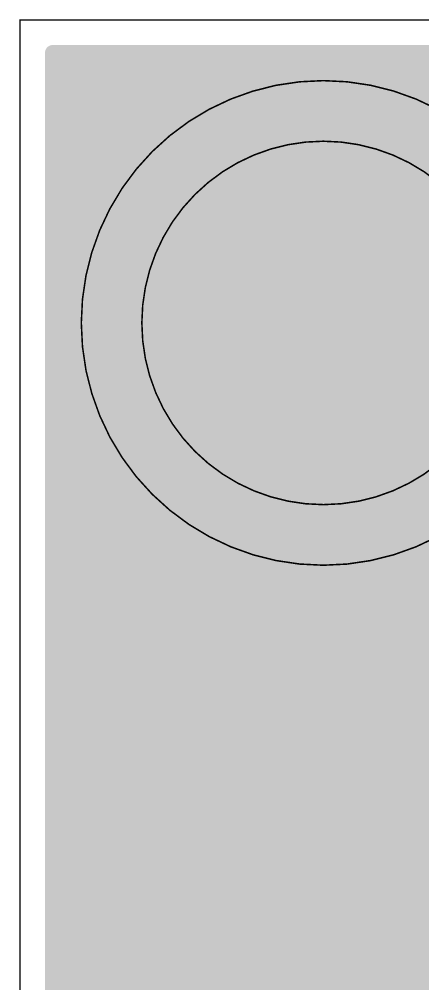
# Model space of a CAD drawing. Header units: inches. Extents: x 0 to 215, y 0 to 215.
# Drawn here: x 0.0007 to 0.132, y 1.0651 to 1.3785 of the extents above; entities that cross this region are included whole.
import ezdxf

# ---------------------------------------------------------------- set-up
doc = ezdxf.new("R2010")
doc.units = ezdxf.units.IN
doc.header["$MEASUREMENT"] = 0
for name, color, linetype in [('BottomLayer', 5, 'Continuous'), ('BottomSolder', 6, 'Continuous'), ('KeepOutLayer', 6, 'Continuous'), ('Mechanical1', 6, 'Continuous'), ('MultiLayer', 9, 'Continuous'), ('PadHoleLayer', 156, 'Continuous'), ('TopLayer', 1, 'Continuous'), ('TopSolder', 216, 'Continuous')]:
    doc.layers.add(name, color=color, linetype=linetype)

msp = doc.modelspace()

# ---------------------------------------------------------------- hatches: boundary and pattern name
at = {"layer": 'BottomLayer'}
h = msp.add_hatch(color=5, dxfattribs=at)
edge = h.paths.add_edge_path()
edge.add_arc((0.09968, 1.27982), 0.07874, 0, 360)
at = {"layer": 'BottomSolder'}
h = msp.add_hatch(color=6, dxfattribs=at)
edge = h.paths.add_edge_path()
edge.add_arc((0.09968, 1.27982), 0.08274, 0, 360)
at = {"layer": 'MultiLayer'}
h = msp.add_hatch(color=9, dxfattribs=at)
edge = h.paths.add_edge_path()
edge.add_arc((0.09968, 1.27982), 0.07874, 0, 360)
at = {"layer": 'PadHoleLayer'}
h = msp.add_hatch(color=156, dxfattribs=at)
edge = h.paths.add_edge_path()
edge.add_arc((0.09968, 1.27982), 0.05906, 0, 360)
at = {"layer": 'TopLayer'}
h = msp.add_hatch(color=1, dxfattribs=at)
edge = h.paths.add_edge_path()
edge.add_arc((0.09968, 1.27982), 0.07874, 0, 360)
at = {"layer": 'TopSolder'}
h = msp.add_hatch(color=216, dxfattribs=at)
edge = h.paths.add_edge_path()
edge.add_arc((0.09968, 1.27982), 0.08274, 0, 360)

# ---------------------------------------------------------------- linework, layer by layer
at = {"layer": 'BottomLayer'}
for points in [[(0.01162, 1.36763, 0.005, 0.005, 0), (0.89614, 1.36763, 0.005, 0.005, 0)], [(0.01162, 1.36763, 0.005, 0.005, 0), (0.01162, 0.01087, 0.005, 0.005, 0)], [(0.01162, 1.36534, 0.005, 0.005, 0), (0.89614, 1.36534, 0.005, 0.005, 0)], [(0.09968, 1.27982, 0.01, 0.01, 0), (0.09968, 1.3625, 0.01, 0.01, 0)], [(0.01162, 1.36132, 0.005, 0.005, 0), (0.07491, 1.36132, 0.005, 0.005, 0)], [(0.12444, 1.36132, 0.005, 0.005, 0), (0.78357, 1.36132, 0.005, 0.005, 0)], [(0.01162, 1.35731, 0.005, 0.005, 0), (0.0643, 1.35731, 0.005, 0.005, 0)], [(0.01162, 1.35329, 0.005, 0.005, 0), (0.05657, 1.35329, 0.005, 0.005, 0)], [(0.01162, 1.34928, 0.005, 0.005, 0), (0.05036, 1.34928, 0.005, 0.005, 0)], [(0.01162, 1.34526, 0.005, 0.005, 0), (0.04515, 1.34526, 0.005, 0.005, 0)], [(0.01162, 1.34124, 0.005, 0.005, 0), (0.04066, 1.34124, 0.005, 0.005, 0)], [(0.01162, 1.33723, 0.005, 0.005, 0), (0.03675, 1.33723, 0.005, 0.005, 0)], [(0.01162, 1.33321, 0.005, 0.005, 0), (0.03331, 1.33321, 0.005, 0.005, 0)], [(0.01162, 1.3292, 0.005, 0.005, 0), (0.03027, 1.3292, 0.005, 0.005, 0)], [(0.01162, 1.32518, 0.005, 0.005, 0), (0.02758, 1.32518, 0.005, 0.005, 0)], [(0.01162, 1.32117, 0.005, 0.005, 0), (0.0252, 1.32117, 0.005, 0.005, 0)], [(0.01162, 1.31715, 0.005, 0.005, 0), (0.02311, 1.31715, 0.005, 0.005, 0)], [(0.01162, 1.31313, 0.005, 0.005, 0), (0.02128, 1.31313, 0.005, 0.005, 0)], [(0.01162, 1.30912, 0.005, 0.005, 0), (0.01969, 1.30912, 0.005, 0.005, 0)], [(0.01162, 1.3051, 0.005, 0.005, 0), (0.01834, 1.3051, 0.005, 0.005, 0)], [(0.01162, 1.30109, 0.005, 0.005, 0), (0.01719, 1.30109, 0.005, 0.005, 0)], [(0.01162, 1.29707, 0.005, 0.005, 0), (0.01626, 1.29707, 0.005, 0.005, 0)], [(0.01162, 1.29306, 0.005, 0.005, 0), (0.01553, 1.29306, 0.005, 0.005, 0)], [(0.01162, 1.28904, 0.005, 0.005, 0), (0.015, 1.28904, 0.005, 0.005, 0)], [(0.01162, 1.28502, 0.005, 0.005, 0), (0.01466, 1.28502, 0.005, 0.005, 0)], [(0.017, 1.27982, 0.01, 0.01, 0), (0.09968, 1.27982, 0.01, 0.01, 0)], [(0.09968, 1.27982, 0.01, 0.01, 0), (0.18235, 1.27982, 0.01, 0.01, 0)], [(0.09968, 1.19715, 0.01, 0.01, 0), (0.09968, 1.27982, 0.01, 0.01, 0)], [(0.01162, 1.27298, 0.005, 0.005, 0), (0.01477, 1.27298, 0.005, 0.005, 0)], [(0.01162, 1.26896, 0.005, 0.005, 0), (0.01519, 1.26896, 0.005, 0.005, 0)], [(0.01162, 1.26495, 0.005, 0.005, 0), (0.01581, 1.26495, 0.005, 0.005, 0)], [(0.01162, 1.26093, 0.005, 0.005, 0), (0.01662, 1.26093, 0.005, 0.005, 0)], [(0.01162, 1.25691, 0.005, 0.005, 0), (0.01764, 1.25691, 0.005, 0.005, 0)], [(0.01162, 1.2529, 0.005, 0.005, 0), (0.01887, 1.2529, 0.005, 0.005, 0)], [(0.01162, 1.24888, 0.005, 0.005, 0), (0.02032, 1.24888, 0.005, 0.005, 0)], [(0.01162, 1.24487, 0.005, 0.005, 0), (0.022, 1.24487, 0.005, 0.005, 0)], [(0.01162, 1.24085, 0.005, 0.005, 0), (0.02394, 1.24085, 0.005, 0.005, 0)], [(0.01162, 1.23684, 0.005, 0.005, 0), (0.02614, 1.23684, 0.005, 0.005, 0)], [(0.01162, 1.23282, 0.005, 0.005, 0), (0.02864, 1.23282, 0.005, 0.005, 0)], [(0.01162, 1.2288, 0.005, 0.005, 0), (0.03147, 1.2288, 0.005, 0.005, 0)], [(0.01162, 1.22479, 0.005, 0.005, 0), (0.03467, 1.22479, 0.005, 0.005, 0)], [(0.01162, 1.22077, 0.005, 0.005, 0), (0.03829, 1.22077, 0.005, 0.005, 0)], [(0.01162, 1.21676, 0.005, 0.005, 0), (0.04242, 1.21676, 0.005, 0.005, 0)], [(0.01162, 1.21274, 0.005, 0.005, 0), (0.04719, 1.21274, 0.005, 0.005, 0)], [(0.01162, 1.20873, 0.005, 0.005, 0), (0.05277, 1.20873, 0.005, 0.005, 0)], [(0.01162, 1.20471, 0.005, 0.005, 0), (0.05951, 1.20471, 0.005, 0.005, 0)], [(0.01162, 1.20069, 0.005, 0.005, 0), (0.06816, 1.20069, 0.005, 0.005, 0)], [(0.1312, 1.20069, 0.005, 0.005, 0), (0.77682, 1.20069, 0.005, 0.005, 0)], [(0.01162, 1.19668, 0.005, 0.005, 0), (0.08119, 1.19668, 0.005, 0.005, 0)], [(0.11816, 1.19668, 0.005, 0.005, 0), (0.78985, 1.19668, 0.005, 0.005, 0)], [(0.01162, 1.19266, 0.005, 0.005, 0), (0.89614, 1.19266, 0.005, 0.005, 0)], [(0.01162, 1.18865, 0.005, 0.005, 0), (0.89614, 1.18865, 0.005, 0.005, 0)], [(0.01162, 1.18463, 0.005, 0.005, 0), (0.89614, 1.18463, 0.005, 0.005, 0)], [(0.01162, 1.18062, 0.005, 0.005, 0), (0.89614, 1.18062, 0.005, 0.005, 0)], [(0.01162, 1.1766, 0.005, 0.005, 0), (0.89614, 1.1766, 0.005, 0.005, 0)], [(0.01162, 1.17258, 0.005, 0.005, 0), (0.89614, 1.17258, 0.005, 0.005, 0)], [(0.01162, 1.16857, 0.005, 0.005, 0), (0.89614, 1.16857, 0.005, 0.005, 0)], [(0.01162, 1.16455, 0.005, 0.005, 0), (0.89614, 1.16455, 0.005, 0.005, 0)], [(0.01162, 1.16054, 0.005, 0.005, 0), (0.89614, 1.16054, 0.005, 0.005, 0)], [(0.01162, 1.15652, 0.005, 0.005, 0), (0.35231, 1.15652, 0.005, 0.005, 0)], [(0.01162, 1.15251, 0.005, 0.005, 0), (0.3463, 1.15251, 0.005, 0.005, 0)], [(0.01162, 1.14849, 0.005, 0.005, 0), (0.34378, 1.14849, 0.005, 0.005, 0)], [(0.01162, 1.14447, 0.005, 0.005, 0), (0.34277, 1.14447, 0.005, 0.005, 0)], [(0.01162, 1.14046, 0.005, 0.005, 0), (0.34292, 1.14046, 0.005, 0.005, 0)], [(0.01162, 1.13644, 0.005, 0.005, 0), (0.34428, 1.13644, 0.005, 0.005, 0)], [(0.01162, 1.13243, 0.005, 0.005, 0), (0.34412, 1.13243, 0.005, 0.005, 0)], [(0.01162, 1.12841, 0.005, 0.005, 0), (0.33105, 1.12841, 0.005, 0.005, 0)], [(0.01162, 1.1244, 0.005, 0.005, 0), (0.31982, 1.1244, 0.005, 0.005, 0)], [(0.01162, 1.12038, 0.005, 0.005, 0), (0.3086, 1.12038, 0.005, 0.005, 0)], [(0.01162, 1.11636, 0.005, 0.005, 0), (0.29865, 1.11636, 0.005, 0.005, 0)], [(0.01162, 1.11235, 0.005, 0.005, 0), (0.29016, 1.11235, 0.005, 0.005, 0)], [(0.01162, 1.10833, 0.005, 0.005, 0), (0.28167, 1.10833, 0.005, 0.005, 0)], [(0.01162, 1.10432, 0.005, 0.005, 0), (0.27318, 1.10432, 0.005, 0.005, 0)], [(0.01162, 1.1003, 0.005, 0.005, 0), (0.26552, 1.1003, 0.005, 0.005, 0)], [(0.01162, 1.09629, 0.005, 0.005, 0), (0.25882, 1.09629, 0.005, 0.005, 0)], [(0.01162, 1.09227, 0.005, 0.005, 0), (0.25212, 1.09227, 0.005, 0.005, 0)], [(0.01162, 1.08825, 0.005, 0.005, 0), (0.24542, 1.08825, 0.005, 0.005, 0)], [(0.01162, 1.08424, 0.005, 0.005, 0), (0.23872, 1.08424, 0.005, 0.005, 0)], [(0.01162, 1.08022, 0.005, 0.005, 0), (0.23288, 1.08022, 0.005, 0.005, 0)], [(0.01162, 1.07621, 0.005, 0.005, 0), (0.22746, 1.07621, 0.005, 0.005, 0)], [(0.01162, 1.07219, 0.005, 0.005, 0), (0.22205, 1.07219, 0.005, 0.005, 0)], [(0.01162, 1.06818, 0.005, 0.005, 0), (0.21663, 1.06818, 0.005, 0.005, 0)], [(0.01162, 1.06416, 0.005, 0.005, 0), (0.21122, 1.06416, 0.005, 0.005, 0)]]:
    msp.add_lwpolyline(points, format="xyseb", dxfattribs=at)
for points in [[(0.01037, 1.36763, 0.0025, 0.0025, 1), (0.01287, 1.36763, 0.0025, 0.0025, 1)], [(0.01037, 1.36763, 0.0025, 0.0025, 1), (0.01287, 1.36763, 0.0025, 0.0025, 1)], [(0.01037, 1.36534, 0.0025, 0.0025, 1), (0.01287, 1.36534, 0.0025, 0.0025, 1)], [(0.18485, 1.27982, 0.005, 0.005, 1), (0.0145, 1.27982, 0.005, 0.005, 1)], [(0.09718, 1.3625, 0.005, 0.005, 1), (0.10218, 1.3625, 0.005, 0.005, 1)], [(0.01037, 1.36132, 0.0025, 0.0025, 1), (0.01287, 1.36132, 0.0025, 0.0025, 1)], [(0.07366, 1.36132, 0.0025, 0.0025, 1), (0.07616, 1.36132, 0.0025, 0.0025, 1)], [(0.12319, 1.36132, 0.0025, 0.0025, 1), (0.12569, 1.36132, 0.0025, 0.0025, 1)], [(0.01037, 1.35731, 0.0025, 0.0025, 1), (0.01287, 1.35731, 0.0025, 0.0025, 1)], [(0.06305, 1.35731, 0.0025, 0.0025, 1), (0.06555, 1.35731, 0.0025, 0.0025, 1)], [(0.01037, 1.35329, 0.0025, 0.0025, 1), (0.01287, 1.35329, 0.0025, 0.0025, 1)], [(0.05532, 1.35329, 0.0025, 0.0025, 1), (0.05782, 1.35329, 0.0025, 0.0025, 1)], [(0.01037, 1.34928, 0.0025, 0.0025, 1), (0.01287, 1.34928, 0.0025, 0.0025, 1)], [(0.04911, 1.34928, 0.0025, 0.0025, 1), (0.05161, 1.34928, 0.0025, 0.0025, 1)], [(0.01037, 1.34526, 0.0025, 0.0025, 1), (0.01287, 1.34526, 0.0025, 0.0025, 1)], [(0.0439, 1.34526, 0.0025, 0.0025, 1), (0.0464, 1.34526, 0.0025, 0.0025, 1)], [(0.01037, 1.34124, 0.0025, 0.0025, 1), (0.01287, 1.34124, 0.0025, 0.0025, 1)], [(0.03941, 1.34124, 0.0025, 0.0025, 1), (0.04191, 1.34124, 0.0025, 0.0025, 1)], [(0.01037, 1.33723, 0.0025, 0.0025, 1), (0.01287, 1.33723, 0.0025, 0.0025, 1)], [(0.0355, 1.33723, 0.0025, 0.0025, 1), (0.038, 1.33723, 0.0025, 0.0025, 1)], [(0.01037, 1.33321, 0.0025, 0.0025, 1), (0.01287, 1.33321, 0.0025, 0.0025, 1)], [(0.03206, 1.33321, 0.0025, 0.0025, 1), (0.03456, 1.33321, 0.0025, 0.0025, 1)], [(0.01037, 1.3292, 0.0025, 0.0025, 1), (0.01287, 1.3292, 0.0025, 0.0025, 1)], [(0.02902, 1.3292, 0.0025, 0.0025, 1), (0.03152, 1.3292, 0.0025, 0.0025, 1)], [(0.01037, 1.32518, 0.0025, 0.0025, 1), (0.01287, 1.32518, 0.0025, 0.0025, 1)], [(0.02633, 1.32518, 0.0025, 0.0025, 1), (0.02883, 1.32518, 0.0025, 0.0025, 1)], [(0.01037, 1.32117, 0.0025, 0.0025, 1), (0.01287, 1.32117, 0.0025, 0.0025, 1)], [(0.02395, 1.32117, 0.0025, 0.0025, 1), (0.02645, 1.32117, 0.0025, 0.0025, 1)], [(0.01037, 1.31715, 0.0025, 0.0025, 1), (0.01287, 1.31715, 0.0025, 0.0025, 1)], [(0.02186, 1.31715, 0.0025, 0.0025, 1), (0.02436, 1.31715, 0.0025, 0.0025, 1)], [(0.01037, 1.31313, 0.0025, 0.0025, 1), (0.01287, 1.31313, 0.0025, 0.0025, 1)], [(0.02003, 1.31313, 0.0025, 0.0025, 1), (0.02253, 1.31313, 0.0025, 0.0025, 1)], [(0.01037, 1.30912, 0.0025, 0.0025, 1), (0.01287, 1.30912, 0.0025, 0.0025, 1)], [(0.01844, 1.30912, 0.0025, 0.0025, 1), (0.02094, 1.30912, 0.0025, 0.0025, 1)], [(0.01037, 1.3051, 0.0025, 0.0025, 1), (0.01287, 1.3051, 0.0025, 0.0025, 1)], [(0.01709, 1.3051, 0.0025, 0.0025, 1), (0.01959, 1.3051, 0.0025, 0.0025, 1)], [(0.01037, 1.30109, 0.0025, 0.0025, 1), (0.01287, 1.30109, 0.0025, 0.0025, 1)], [(0.01594, 1.30109, 0.0025, 0.0025, 1), (0.01844, 1.30109, 0.0025, 0.0025, 1)], [(0.01037, 1.29707, 0.0025, 0.0025, 1), (0.01287, 1.29707, 0.0025, 0.0025, 1)], [(0.01501, 1.29707, 0.0025, 0.0025, 1), (0.01751, 1.29707, 0.0025, 0.0025, 1)], [(0.01037, 1.29306, 0.0025, 0.0025, 1), (0.01287, 1.29306, 0.0025, 0.0025, 1)], [(0.01428, 1.29306, 0.0025, 0.0025, 1), (0.01678, 1.29306, 0.0025, 0.0025, 1)], [(0.01037, 1.28904, 0.0025, 0.0025, 1), (0.01287, 1.28904, 0.0025, 0.0025, 1)], [(0.01375, 1.28904, 0.0025, 0.0025, 1), (0.01625, 1.28904, 0.0025, 0.0025, 1)], [(0.01037, 1.28502, 0.0025, 0.0025, 1), (0.01287, 1.28502, 0.0025, 0.0025, 1)], [(0.01341, 1.28502, 0.0025, 0.0025, 1), (0.01591, 1.28502, 0.0025, 0.0025, 1)], [(0.0145, 1.27982, 0.005, 0.005, 1), (0.0195, 1.27982, 0.005, 0.005, 1)], [(0.01325, 1.27982, 0.0025, 0.0025, 1), (0.01575, 1.27982, 0.0025, 0.0025, 1)], [(0.09718, 1.27982, 0.005, 0.005, 1), (0.10218, 1.27982, 0.005, 0.005, 1)], [(0.09718, 1.27982, 0.005, 0.005, 1), (0.10218, 1.27982, 0.005, 0.005, 1)], [(0.09718, 1.27982, 0.005, 0.005, 1), (0.10218, 1.27982, 0.005, 0.005, 1)], [(0.09718, 1.27982, 0.005, 0.005, 1), (0.10218, 1.27982, 0.005, 0.005, 1)], [(0.01037, 1.27298, 0.0025, 0.0025, 1), (0.01287, 1.27298, 0.0025, 0.0025, 1)], [(0.01352, 1.27298, 0.0025, 0.0025, 1), (0.01602, 1.27298, 0.0025, 0.0025, 1)], [(0.01037, 1.26896, 0.0025, 0.0025, 1), (0.01287, 1.26896, 0.0025, 0.0025, 1)], [(0.01394, 1.26896, 0.0025, 0.0025, 1), (0.01644, 1.26896, 0.0025, 0.0025, 1)], [(0.01037, 1.26495, 0.0025, 0.0025, 1), (0.01287, 1.26495, 0.0025, 0.0025, 1)], [(0.01456, 1.26495, 0.0025, 0.0025, 1), (0.01706, 1.26495, 0.0025, 0.0025, 1)], [(0.01037, 1.26093, 0.0025, 0.0025, 1), (0.01287, 1.26093, 0.0025, 0.0025, 1)], [(0.01537, 1.26093, 0.0025, 0.0025, 1), (0.01787, 1.26093, 0.0025, 0.0025, 1)], [(0.01037, 1.25691, 0.0025, 0.0025, 1), (0.01287, 1.25691, 0.0025, 0.0025, 1)], [(0.01639, 1.25691, 0.0025, 0.0025, 1), (0.01889, 1.25691, 0.0025, 0.0025, 1)], [(0.01037, 1.2529, 0.0025, 0.0025, 1), (0.01287, 1.2529, 0.0025, 0.0025, 1)], [(0.01762, 1.2529, 0.0025, 0.0025, 1), (0.02012, 1.2529, 0.0025, 0.0025, 1)], [(0.01037, 1.24888, 0.0025, 0.0025, 1), (0.01287, 1.24888, 0.0025, 0.0025, 1)], [(0.01907, 1.24888, 0.0025, 0.0025, 1), (0.02157, 1.24888, 0.0025, 0.0025, 1)], [(0.01037, 1.24487, 0.0025, 0.0025, 1), (0.01287, 1.24487, 0.0025, 0.0025, 1)], [(0.02075, 1.24487, 0.0025, 0.0025, 1), (0.02325, 1.24487, 0.0025, 0.0025, 1)], [(0.01037, 1.24085, 0.0025, 0.0025, 1), (0.01287, 1.24085, 0.0025, 0.0025, 1)], [(0.02269, 1.24085, 0.0025, 0.0025, 1), (0.02519, 1.24085, 0.0025, 0.0025, 1)], [(0.01037, 1.23684, 0.0025, 0.0025, 1), (0.01287, 1.23684, 0.0025, 0.0025, 1)], [(0.02489, 1.23684, 0.0025, 0.0025, 1), (0.02739, 1.23684, 0.0025, 0.0025, 1)], [(0.01037, 1.23282, 0.0025, 0.0025, 1), (0.01287, 1.23282, 0.0025, 0.0025, 1)], [(0.02739, 1.23282, 0.0025, 0.0025, 1), (0.02989, 1.23282, 0.0025, 0.0025, 1)], [(0.01037, 1.2288, 0.0025, 0.0025, 1), (0.01287, 1.2288, 0.0025, 0.0025, 1)], [(0.03022, 1.2288, 0.0025, 0.0025, 1), (0.03272, 1.2288, 0.0025, 0.0025, 1)], [(0.01037, 1.22479, 0.0025, 0.0025, 1), (0.01287, 1.22479, 0.0025, 0.0025, 1)], [(0.03342, 1.22479, 0.0025, 0.0025, 1), (0.03592, 1.22479, 0.0025, 0.0025, 1)], [(0.01037, 1.22077, 0.0025, 0.0025, 1), (0.01287, 1.22077, 0.0025, 0.0025, 1)], [(0.03704, 1.22077, 0.0025, 0.0025, 1), (0.03954, 1.22077, 0.0025, 0.0025, 1)], [(0.01037, 1.21676, 0.0025, 0.0025, 1), (0.01287, 1.21676, 0.0025, 0.0025, 1)], [(0.04117, 1.21676, 0.0025, 0.0025, 1), (0.04367, 1.21676, 0.0025, 0.0025, 1)], [(0.01037, 1.21274, 0.0025, 0.0025, 1), (0.01287, 1.21274, 0.0025, 0.0025, 1)], [(0.04594, 1.21274, 0.0025, 0.0025, 1), (0.04844, 1.21274, 0.0025, 0.0025, 1)], [(0.01037, 1.20873, 0.0025, 0.0025, 1), (0.01287, 1.20873, 0.0025, 0.0025, 1)], [(0.05152, 1.20873, 0.0025, 0.0025, 1), (0.05402, 1.20873, 0.0025, 0.0025, 1)], [(0.01037, 1.20471, 0.0025, 0.0025, 1), (0.01287, 1.20471, 0.0025, 0.0025, 1)], [(0.05826, 1.20471, 0.0025, 0.0025, 1), (0.06076, 1.20471, 0.0025, 0.0025, 1)], [(0.01037, 1.20069, 0.0025, 0.0025, 1), (0.01287, 1.20069, 0.0025, 0.0025, 1)], [(0.06691, 1.20069, 0.0025, 0.0025, 1), (0.06941, 1.20069, 0.0025, 0.0025, 1)], [(0.09718, 1.19715, 0.005, 0.005, 1), (0.10218, 1.19715, 0.005, 0.005, 1)], [(0.12995, 1.20069, 0.0025, 0.0025, 1), (0.13245, 1.20069, 0.0025, 0.0025, 1)], [(0.01037, 1.19668, 0.0025, 0.0025, 1), (0.01287, 1.19668, 0.0025, 0.0025, 1)], [(0.07994, 1.19668, 0.0025, 0.0025, 1), (0.08244, 1.19668, 0.0025, 0.0025, 1)], [(0.11691, 1.19668, 0.0025, 0.0025, 1), (0.11941, 1.19668, 0.0025, 0.0025, 1)], [(0.01037, 1.19266, 0.0025, 0.0025, 1), (0.01287, 1.19266, 0.0025, 0.0025, 1)], [(0.01037, 1.18865, 0.0025, 0.0025, 1), (0.01287, 1.18865, 0.0025, 0.0025, 1)], [(0.01037, 1.18463, 0.0025, 0.0025, 1), (0.01287, 1.18463, 0.0025, 0.0025, 1)], [(0.01037, 1.18062, 0.0025, 0.0025, 1), (0.01287, 1.18062, 0.0025, 0.0025, 1)], [(0.01037, 1.1766, 0.0025, 0.0025, 1), (0.01287, 1.1766, 0.0025, 0.0025, 1)], [(0.01037, 1.17258, 0.0025, 0.0025, 1), (0.01287, 1.17258, 0.0025, 0.0025, 1)], [(0.01037, 1.16857, 0.0025, 0.0025, 1), (0.01287, 1.16857, 0.0025, 0.0025, 1)], [(0.01037, 1.16455, 0.0025, 0.0025, 1), (0.01287, 1.16455, 0.0025, 0.0025, 1)], [(0.01037, 1.16054, 0.0025, 0.0025, 1), (0.01287, 1.16054, 0.0025, 0.0025, 1)], [(0.01037, 1.15652, 0.0025, 0.0025, 1), (0.01287, 1.15652, 0.0025, 0.0025, 1)], [(0.01037, 1.15251, 0.0025, 0.0025, 1), (0.01287, 1.15251, 0.0025, 0.0025, 1)], [(0.01037, 1.14849, 0.0025, 0.0025, 1), (0.01287, 1.14849, 0.0025, 0.0025, 1)], [(0.01037, 1.14447, 0.0025, 0.0025, 1), (0.01287, 1.14447, 0.0025, 0.0025, 1)], [(0.01037, 1.14046, 0.0025, 0.0025, 1), (0.01287, 1.14046, 0.0025, 0.0025, 1)], [(0.01037, 1.13644, 0.0025, 0.0025, 1), (0.01287, 1.13644, 0.0025, 0.0025, 1)], [(0.01037, 1.13243, 0.0025, 0.0025, 1), (0.01287, 1.13243, 0.0025, 0.0025, 1)], [(0.01037, 1.12841, 0.0025, 0.0025, 1), (0.01287, 1.12841, 0.0025, 0.0025, 1)], [(0.01037, 1.1244, 0.0025, 0.0025, 1), (0.01287, 1.1244, 0.0025, 0.0025, 1)], [(0.01037, 1.12038, 0.0025, 0.0025, 1), (0.01287, 1.12038, 0.0025, 0.0025, 1)], [(0.01037, 1.11636, 0.0025, 0.0025, 1), (0.01287, 1.11636, 0.0025, 0.0025, 1)], [(0.01037, 1.11235, 0.0025, 0.0025, 1), (0.01287, 1.11235, 0.0025, 0.0025, 1)], [(0.01037, 1.10833, 0.0025, 0.0025, 1), (0.01287, 1.10833, 0.0025, 0.0025, 1)], [(0.01037, 1.10432, 0.0025, 0.0025, 1), (0.01287, 1.10432, 0.0025, 0.0025, 1)], [(0.01037, 1.1003, 0.0025, 0.0025, 1), (0.01287, 1.1003, 0.0025, 0.0025, 1)], [(0.01037, 1.09629, 0.0025, 0.0025, 1), (0.01287, 1.09629, 0.0025, 0.0025, 1)], [(0.01037, 1.09227, 0.0025, 0.0025, 1), (0.01287, 1.09227, 0.0025, 0.0025, 1)], [(0.01037, 1.08825, 0.0025, 0.0025, 1), (0.01287, 1.08825, 0.0025, 0.0025, 1)], [(0.01037, 1.08424, 0.0025, 0.0025, 1), (0.01287, 1.08424, 0.0025, 0.0025, 1)], [(0.01037, 1.08022, 0.0025, 0.0025, 1), (0.01287, 1.08022, 0.0025, 0.0025, 1)], [(0.01037, 1.07621, 0.0025, 0.0025, 1), (0.01287, 1.07621, 0.0025, 0.0025, 1)], [(0.01037, 1.07219, 0.0025, 0.0025, 1), (0.01287, 1.07219, 0.0025, 0.0025, 1)], [(0.01037, 1.06818, 0.0025, 0.0025, 1), (0.01287, 1.06818, 0.0025, 0.0025, 1)], [(0.01037, 1.06416, 0.0025, 0.0025, 1), (0.01287, 1.06416, 0.0025, 0.0025, 1)]]:
    msp.add_lwpolyline(points, format="xyseb", close=True, dxfattribs=at)
at = {"layer": 'KeepOutLayer'}
for points in [[(0.001, 1.37825, 0.0005, 0.0005, 0), (0.90676, 1.37825, 0.0005, 0.0005, 0)], [(0.001, 1.37825, 0.0005, 0.0005, 0), (0.001, 0.00025, 0.0005, 0.0005, 0)]]:
    msp.add_lwpolyline(points, format="xyseb", dxfattribs=at)
msp.add_lwpolyline([(0.00087, 1.37825, 0.00025, 0.00025, 1), (0.00112, 1.37825, 0.00025, 0.00025, 1)], format="xyseb", close=True, dxfattribs=at)
msp.add_lwpolyline([(0.00087, 1.37825, 0.00025, 0.00025, 1), (0.00112, 1.37825, 0.00025, 0.00025, 1)], format="xyseb", close=True, dxfattribs=at)
at = {"layer": 'Mechanical1'}
for points in [[(0.17842, 1.27982, 0.0005, 0.0005, 1), (0.02093, 1.27982, 0.0005, 0.0005, 1)], [(0.15873, 1.27982, 0.0005, 0.0005, 1), (0.04062, 1.27982, 0.0005, 0.0005, 1)], [(0.02081, 1.27982, 0.00025, 0.00025, 1), (0.02106, 1.27982, 0.00025, 0.00025, 1)], [(0.0405, 1.27982, 0.00025, 0.00025, 1), (0.04075, 1.27982, 0.00025, 0.00025, 1)]]:
    msp.add_lwpolyline(points, format="xyseb", close=True, dxfattribs=at)
at = {"layer": 'TopLayer'}
for points in [[(0.01162, 1.36763, 0.005, 0.005, 0), (0.23238, 1.36763, 0.005, 0.005, 0)], [(0.01162, 1.36763, 0.005, 0.005, 0), (0.01162, 0.01087, 0.005, 0.005, 0)], [(0.01162, 1.36534, 0.005, 0.005, 0), (0.23238, 1.36534, 0.005, 0.005, 0)], [(0.09968, 1.27982, 0.01, 0.01, 0), (0.09968, 1.3625, 0.01, 0.01, 0)], [(0.01162, 1.36132, 0.005, 0.005, 0), (0.07491, 1.36132, 0.005, 0.005, 0)], [(0.12444, 1.36132, 0.005, 0.005, 0), (0.23238, 1.36132, 0.005, 0.005, 0)], [(0.01162, 1.35731, 0.005, 0.005, 0), (0.0643, 1.35731, 0.005, 0.005, 0)], [(0.01162, 1.35329, 0.005, 0.005, 0), (0.05657, 1.35329, 0.005, 0.005, 0)], [(0.01162, 1.34928, 0.005, 0.005, 0), (0.05036, 1.34928, 0.005, 0.005, 0)], [(0.01162, 1.34526, 0.005, 0.005, 0), (0.04515, 1.34526, 0.005, 0.005, 0)], [(0.01162, 1.34124, 0.005, 0.005, 0), (0.04066, 1.34124, 0.005, 0.005, 0)], [(0.01162, 1.33723, 0.005, 0.005, 0), (0.03675, 1.33723, 0.005, 0.005, 0)], [(0.01162, 1.33321, 0.005, 0.005, 0), (0.03331, 1.33321, 0.005, 0.005, 0)], [(0.01162, 1.3292, 0.005, 0.005, 0), (0.03027, 1.3292, 0.005, 0.005, 0)], [(0.01162, 1.32518, 0.005, 0.005, 0), (0.02758, 1.32518, 0.005, 0.005, 0)], [(0.01162, 1.32117, 0.005, 0.005, 0), (0.0252, 1.32117, 0.005, 0.005, 0)], [(0.01162, 1.31715, 0.005, 0.005, 0), (0.02311, 1.31715, 0.005, 0.005, 0)], [(0.01162, 1.31313, 0.005, 0.005, 0), (0.02128, 1.31313, 0.005, 0.005, 0)], [(0.01162, 1.30912, 0.005, 0.005, 0), (0.01969, 1.30912, 0.005, 0.005, 0)], [(0.01162, 1.3051, 0.005, 0.005, 0), (0.01834, 1.3051, 0.005, 0.005, 0)], [(0.01162, 1.30109, 0.005, 0.005, 0), (0.01719, 1.30109, 0.005, 0.005, 0)], [(0.01162, 1.29707, 0.005, 0.005, 0), (0.01626, 1.29707, 0.005, 0.005, 0)], [(0.01162, 1.29306, 0.005, 0.005, 0), (0.01553, 1.29306, 0.005, 0.005, 0)], [(0.01162, 1.28904, 0.005, 0.005, 0), (0.015, 1.28904, 0.005, 0.005, 0)], [(0.01162, 1.28502, 0.005, 0.005, 0), (0.01466, 1.28502, 0.005, 0.005, 0)], [(0.017, 1.27982, 0.01, 0.01, 0), (0.09968, 1.27982, 0.01, 0.01, 0)], [(0.09968, 1.27982, 0.01, 0.01, 0), (0.18235, 1.27982, 0.01, 0.01, 0)], [(0.09968, 1.19715, 0.01, 0.01, 0), (0.09968, 1.27982, 0.01, 0.01, 0)], [(0.01162, 1.27298, 0.005, 0.005, 0), (0.01477, 1.27298, 0.005, 0.005, 0)], [(0.01162, 1.26896, 0.005, 0.005, 0), (0.01519, 1.26896, 0.005, 0.005, 0)], [(0.01162, 1.26495, 0.005, 0.005, 0), (0.01581, 1.26495, 0.005, 0.005, 0)], [(0.01162, 1.26093, 0.005, 0.005, 0), (0.01662, 1.26093, 0.005, 0.005, 0)], [(0.01162, 1.25691, 0.005, 0.005, 0), (0.01764, 1.25691, 0.005, 0.005, 0)], [(0.01162, 1.2529, 0.005, 0.005, 0), (0.01887, 1.2529, 0.005, 0.005, 0)], [(0.01162, 1.24888, 0.005, 0.005, 0), (0.02032, 1.24888, 0.005, 0.005, 0)], [(0.01162, 1.24487, 0.005, 0.005, 0), (0.022, 1.24487, 0.005, 0.005, 0)], [(0.01162, 1.24085, 0.005, 0.005, 0), (0.02394, 1.24085, 0.005, 0.005, 0)], [(0.01162, 1.23684, 0.005, 0.005, 0), (0.02614, 1.23684, 0.005, 0.005, 0)], [(0.01162, 1.23282, 0.005, 0.005, 0), (0.02864, 1.23282, 0.005, 0.005, 0)], [(0.01162, 1.2288, 0.005, 0.005, 0), (0.03147, 1.2288, 0.005, 0.005, 0)], [(0.01162, 1.22479, 0.005, 0.005, 0), (0.03467, 1.22479, 0.005, 0.005, 0)], [(0.01162, 1.22077, 0.005, 0.005, 0), (0.03829, 1.22077, 0.005, 0.005, 0)], [(0.01162, 1.21676, 0.005, 0.005, 0), (0.04242, 1.21676, 0.005, 0.005, 0)], [(0.01162, 1.21274, 0.005, 0.005, 0), (0.04719, 1.21274, 0.005, 0.005, 0)], [(0.01162, 1.20873, 0.005, 0.005, 0), (0.05277, 1.20873, 0.005, 0.005, 0)], [(0.01162, 1.20471, 0.005, 0.005, 0), (0.05951, 1.20471, 0.005, 0.005, 0)], [(0.01162, 1.20069, 0.005, 0.005, 0), (0.06816, 1.20069, 0.005, 0.005, 0)], [(0.1312, 1.20069, 0.005, 0.005, 0), (0.18912, 1.20069, 0.005, 0.005, 0)], [(0.01162, 1.19668, 0.005, 0.005, 0), (0.08119, 1.19668, 0.005, 0.005, 0)], [(0.11816, 1.19668, 0.005, 0.005, 0), (0.18663, 1.19668, 0.005, 0.005, 0)], [(0.01162, 1.19266, 0.005, 0.005, 0), (0.18503, 1.19266, 0.005, 0.005, 0)], [(0.01162, 1.18865, 0.005, 0.005, 0), (0.18413, 1.18865, 0.005, 0.005, 0)], [(0.01162, 1.18463, 0.005, 0.005, 0), (0.18388, 1.18463, 0.005, 0.005, 0)], [(0.01162, 1.18062, 0.005, 0.005, 0), (0.18425, 1.18062, 0.005, 0.005, 0)], [(0.01162, 1.1766, 0.005, 0.005, 0), (0.18527, 1.1766, 0.005, 0.005, 0)], [(0.01162, 1.17258, 0.005, 0.005, 0), (0.18702, 1.17258, 0.005, 0.005, 0)], [(0.01162, 1.16857, 0.005, 0.005, 0), (0.18969, 1.16857, 0.005, 0.005, 0)], [(0.01162, 1.16455, 0.005, 0.005, 0), (0.19374, 1.16455, 0.005, 0.005, 0)], [(0.01162, 1.16054, 0.005, 0.005, 0), (0.20084, 1.16054, 0.005, 0.005, 0)], [(0.01162, 1.15652, 0.005, 0.005, 0), (0.31272, 1.15652, 0.005, 0.005, 0)], [(0.01162, 1.15251, 0.005, 0.005, 0), (0.31272, 1.15251, 0.005, 0.005, 0)], [(0.01162, 1.14849, 0.005, 0.005, 0), (0.31487, 1.14849, 0.005, 0.005, 0)], [(0.01162, 1.14447, 0.005, 0.005, 0), (0.31487, 1.14447, 0.005, 0.005, 0)], [(0.01162, 1.14046, 0.005, 0.005, 0), (0.31487, 1.14046, 0.005, 0.005, 0)], [(0.01162, 1.13644, 0.005, 0.005, 0), (0.31487, 1.13644, 0.005, 0.005, 0)], [(0.01162, 1.13243, 0.005, 0.005, 0), (0.31487, 1.13243, 0.005, 0.005, 0)], [(0.01162, 1.12841, 0.005, 0.005, 0), (0.31487, 1.12841, 0.005, 0.005, 0)], [(0.01162, 1.1244, 0.005, 0.005, 0), (0.31487, 1.1244, 0.005, 0.005, 0)], [(0.01162, 1.12038, 0.005, 0.005, 0), (0.31487, 1.12038, 0.005, 0.005, 0)], [(0.01162, 1.11636, 0.005, 0.005, 0), (0.31487, 1.11636, 0.005, 0.005, 0)], [(0.01162, 1.11235, 0.005, 0.005, 0), (0.31487, 1.11235, 0.005, 0.005, 0)], [(0.01162, 1.10833, 0.005, 0.005, 0), (0.31487, 1.10833, 0.005, 0.005, 0)], [(0.01162, 1.10432, 0.005, 0.005, 0), (0.31487, 1.10432, 0.005, 0.005, 0)], [(0.01162, 1.1003, 0.005, 0.005, 0), (0.31487, 1.1003, 0.005, 0.005, 0)], [(0.01162, 1.09629, 0.005, 0.005, 0), (0.31487, 1.09629, 0.005, 0.005, 0)], [(0.01162, 1.09227, 0.005, 0.005, 0), (0.31487, 1.09227, 0.005, 0.005, 0)], [(0.01162, 1.08825, 0.005, 0.005, 0), (0.31487, 1.08825, 0.005, 0.005, 0)], [(0.01162, 1.08424, 0.005, 0.005, 0), (0.31487, 1.08424, 0.005, 0.005, 0)], [(0.01162, 1.08022, 0.005, 0.005, 0), (0.31487, 1.08022, 0.005, 0.005, 0)], [(0.01162, 1.07621, 0.005, 0.005, 0), (0.31487, 1.07621, 0.005, 0.005, 0)], [(0.01162, 1.07219, 0.005, 0.005, 0), (0.31487, 1.07219, 0.005, 0.005, 0)], [(0.01162, 1.06818, 0.005, 0.005, 0), (0.31487, 1.06818, 0.005, 0.005, 0)], [(0.01162, 1.06416, 0.005, 0.005, 0), (0.31487, 1.06416, 0.005, 0.005, 0)]]:
    msp.add_lwpolyline(points, format="xyseb", dxfattribs=at)
for points in [[(0.01037, 1.36763, 0.0025, 0.0025, 1), (0.01287, 1.36763, 0.0025, 0.0025, 1)], [(0.01037, 1.36763, 0.0025, 0.0025, 1), (0.01287, 1.36763, 0.0025, 0.0025, 1)], [(0.01037, 1.36534, 0.0025, 0.0025, 1), (0.01287, 1.36534, 0.0025, 0.0025, 1)], [(0.18485, 1.27982, 0.005, 0.005, 1), (0.0145, 1.27982, 0.005, 0.005, 1)], [(0.09718, 1.3625, 0.005, 0.005, 1), (0.10218, 1.3625, 0.005, 0.005, 1)], [(0.01037, 1.36132, 0.0025, 0.0025, 1), (0.01287, 1.36132, 0.0025, 0.0025, 1)], [(0.07366, 1.36132, 0.0025, 0.0025, 1), (0.07616, 1.36132, 0.0025, 0.0025, 1)], [(0.12319, 1.36132, 0.0025, 0.0025, 1), (0.12569, 1.36132, 0.0025, 0.0025, 1)], [(0.01037, 1.35731, 0.0025, 0.0025, 1), (0.01287, 1.35731, 0.0025, 0.0025, 1)], [(0.06305, 1.35731, 0.0025, 0.0025, 1), (0.06555, 1.35731, 0.0025, 0.0025, 1)], [(0.01037, 1.35329, 0.0025, 0.0025, 1), (0.01287, 1.35329, 0.0025, 0.0025, 1)], [(0.05532, 1.35329, 0.0025, 0.0025, 1), (0.05782, 1.35329, 0.0025, 0.0025, 1)], [(0.01037, 1.34928, 0.0025, 0.0025, 1), (0.01287, 1.34928, 0.0025, 0.0025, 1)], [(0.04911, 1.34928, 0.0025, 0.0025, 1), (0.05161, 1.34928, 0.0025, 0.0025, 1)], [(0.01037, 1.34526, 0.0025, 0.0025, 1), (0.01287, 1.34526, 0.0025, 0.0025, 1)], [(0.0439, 1.34526, 0.0025, 0.0025, 1), (0.0464, 1.34526, 0.0025, 0.0025, 1)], [(0.01037, 1.34124, 0.0025, 0.0025, 1), (0.01287, 1.34124, 0.0025, 0.0025, 1)], [(0.03941, 1.34124, 0.0025, 0.0025, 1), (0.04191, 1.34124, 0.0025, 0.0025, 1)], [(0.01037, 1.33723, 0.0025, 0.0025, 1), (0.01287, 1.33723, 0.0025, 0.0025, 1)], [(0.0355, 1.33723, 0.0025, 0.0025, 1), (0.038, 1.33723, 0.0025, 0.0025, 1)], [(0.01037, 1.33321, 0.0025, 0.0025, 1), (0.01287, 1.33321, 0.0025, 0.0025, 1)], [(0.03206, 1.33321, 0.0025, 0.0025, 1), (0.03456, 1.33321, 0.0025, 0.0025, 1)], [(0.01037, 1.3292, 0.0025, 0.0025, 1), (0.01287, 1.3292, 0.0025, 0.0025, 1)], [(0.02902, 1.3292, 0.0025, 0.0025, 1), (0.03152, 1.3292, 0.0025, 0.0025, 1)], [(0.01037, 1.32518, 0.0025, 0.0025, 1), (0.01287, 1.32518, 0.0025, 0.0025, 1)], [(0.02633, 1.32518, 0.0025, 0.0025, 1), (0.02883, 1.32518, 0.0025, 0.0025, 1)], [(0.01037, 1.32117, 0.0025, 0.0025, 1), (0.01287, 1.32117, 0.0025, 0.0025, 1)], [(0.02395, 1.32117, 0.0025, 0.0025, 1), (0.02645, 1.32117, 0.0025, 0.0025, 1)], [(0.01037, 1.31715, 0.0025, 0.0025, 1), (0.01287, 1.31715, 0.0025, 0.0025, 1)], [(0.02186, 1.31715, 0.0025, 0.0025, 1), (0.02436, 1.31715, 0.0025, 0.0025, 1)], [(0.01037, 1.31313, 0.0025, 0.0025, 1), (0.01287, 1.31313, 0.0025, 0.0025, 1)], [(0.02003, 1.31313, 0.0025, 0.0025, 1), (0.02253, 1.31313, 0.0025, 0.0025, 1)], [(0.01037, 1.30912, 0.0025, 0.0025, 1), (0.01287, 1.30912, 0.0025, 0.0025, 1)], [(0.01844, 1.30912, 0.0025, 0.0025, 1), (0.02094, 1.30912, 0.0025, 0.0025, 1)], [(0.01037, 1.3051, 0.0025, 0.0025, 1), (0.01287, 1.3051, 0.0025, 0.0025, 1)], [(0.01709, 1.3051, 0.0025, 0.0025, 1), (0.01959, 1.3051, 0.0025, 0.0025, 1)], [(0.01037, 1.30109, 0.0025, 0.0025, 1), (0.01287, 1.30109, 0.0025, 0.0025, 1)], [(0.01594, 1.30109, 0.0025, 0.0025, 1), (0.01844, 1.30109, 0.0025, 0.0025, 1)], [(0.01037, 1.29707, 0.0025, 0.0025, 1), (0.01287, 1.29707, 0.0025, 0.0025, 1)], [(0.01501, 1.29707, 0.0025, 0.0025, 1), (0.01751, 1.29707, 0.0025, 0.0025, 1)], [(0.01037, 1.29306, 0.0025, 0.0025, 1), (0.01287, 1.29306, 0.0025, 0.0025, 1)], [(0.01428, 1.29306, 0.0025, 0.0025, 1), (0.01678, 1.29306, 0.0025, 0.0025, 1)], [(0.01037, 1.28904, 0.0025, 0.0025, 1), (0.01287, 1.28904, 0.0025, 0.0025, 1)], [(0.01375, 1.28904, 0.0025, 0.0025, 1), (0.01625, 1.28904, 0.0025, 0.0025, 1)], [(0.01037, 1.28502, 0.0025, 0.0025, 1), (0.01287, 1.28502, 0.0025, 0.0025, 1)], [(0.01341, 1.28502, 0.0025, 0.0025, 1), (0.01591, 1.28502, 0.0025, 0.0025, 1)], [(0.0145, 1.27982, 0.005, 0.005, 1), (0.0195, 1.27982, 0.005, 0.005, 1)], [(0.01325, 1.27982, 0.0025, 0.0025, 1), (0.01575, 1.27982, 0.0025, 0.0025, 1)], [(0.09718, 1.27982, 0.005, 0.005, 1), (0.10218, 1.27982, 0.005, 0.005, 1)], [(0.09718, 1.27982, 0.005, 0.005, 1), (0.10218, 1.27982, 0.005, 0.005, 1)], [(0.09718, 1.27982, 0.005, 0.005, 1), (0.10218, 1.27982, 0.005, 0.005, 1)], [(0.09718, 1.27982, 0.005, 0.005, 1), (0.10218, 1.27982, 0.005, 0.005, 1)], [(0.01037, 1.27298, 0.0025, 0.0025, 1), (0.01287, 1.27298, 0.0025, 0.0025, 1)], [(0.01352, 1.27298, 0.0025, 0.0025, 1), (0.01602, 1.27298, 0.0025, 0.0025, 1)], [(0.01037, 1.26896, 0.0025, 0.0025, 1), (0.01287, 1.26896, 0.0025, 0.0025, 1)], [(0.01394, 1.26896, 0.0025, 0.0025, 1), (0.01644, 1.26896, 0.0025, 0.0025, 1)], [(0.01037, 1.26495, 0.0025, 0.0025, 1), (0.01287, 1.26495, 0.0025, 0.0025, 1)], [(0.01456, 1.26495, 0.0025, 0.0025, 1), (0.01706, 1.26495, 0.0025, 0.0025, 1)], [(0.01037, 1.26093, 0.0025, 0.0025, 1), (0.01287, 1.26093, 0.0025, 0.0025, 1)], [(0.01537, 1.26093, 0.0025, 0.0025, 1), (0.01787, 1.26093, 0.0025, 0.0025, 1)], [(0.01037, 1.25691, 0.0025, 0.0025, 1), (0.01287, 1.25691, 0.0025, 0.0025, 1)], [(0.01639, 1.25691, 0.0025, 0.0025, 1), (0.01889, 1.25691, 0.0025, 0.0025, 1)], [(0.01037, 1.2529, 0.0025, 0.0025, 1), (0.01287, 1.2529, 0.0025, 0.0025, 1)], [(0.01762, 1.2529, 0.0025, 0.0025, 1), (0.02012, 1.2529, 0.0025, 0.0025, 1)], [(0.01037, 1.24888, 0.0025, 0.0025, 1), (0.01287, 1.24888, 0.0025, 0.0025, 1)], [(0.01907, 1.24888, 0.0025, 0.0025, 1), (0.02157, 1.24888, 0.0025, 0.0025, 1)], [(0.01037, 1.24487, 0.0025, 0.0025, 1), (0.01287, 1.24487, 0.0025, 0.0025, 1)], [(0.02075, 1.24487, 0.0025, 0.0025, 1), (0.02325, 1.24487, 0.0025, 0.0025, 1)], [(0.01037, 1.24085, 0.0025, 0.0025, 1), (0.01287, 1.24085, 0.0025, 0.0025, 1)], [(0.02269, 1.24085, 0.0025, 0.0025, 1), (0.02519, 1.24085, 0.0025, 0.0025, 1)], [(0.01037, 1.23684, 0.0025, 0.0025, 1), (0.01287, 1.23684, 0.0025, 0.0025, 1)], [(0.02489, 1.23684, 0.0025, 0.0025, 1), (0.02739, 1.23684, 0.0025, 0.0025, 1)], [(0.01037, 1.23282, 0.0025, 0.0025, 1), (0.01287, 1.23282, 0.0025, 0.0025, 1)], [(0.02739, 1.23282, 0.0025, 0.0025, 1), (0.02989, 1.23282, 0.0025, 0.0025, 1)], [(0.01037, 1.2288, 0.0025, 0.0025, 1), (0.01287, 1.2288, 0.0025, 0.0025, 1)], [(0.03022, 1.2288, 0.0025, 0.0025, 1), (0.03272, 1.2288, 0.0025, 0.0025, 1)], [(0.01037, 1.22479, 0.0025, 0.0025, 1), (0.01287, 1.22479, 0.0025, 0.0025, 1)], [(0.03342, 1.22479, 0.0025, 0.0025, 1), (0.03592, 1.22479, 0.0025, 0.0025, 1)], [(0.01037, 1.22077, 0.0025, 0.0025, 1), (0.01287, 1.22077, 0.0025, 0.0025, 1)], [(0.03704, 1.22077, 0.0025, 0.0025, 1), (0.03954, 1.22077, 0.0025, 0.0025, 1)], [(0.01037, 1.21676, 0.0025, 0.0025, 1), (0.01287, 1.21676, 0.0025, 0.0025, 1)], [(0.04117, 1.21676, 0.0025, 0.0025, 1), (0.04367, 1.21676, 0.0025, 0.0025, 1)], [(0.01037, 1.21274, 0.0025, 0.0025, 1), (0.01287, 1.21274, 0.0025, 0.0025, 1)], [(0.04594, 1.21274, 0.0025, 0.0025, 1), (0.04844, 1.21274, 0.0025, 0.0025, 1)], [(0.01037, 1.20873, 0.0025, 0.0025, 1), (0.01287, 1.20873, 0.0025, 0.0025, 1)], [(0.05152, 1.20873, 0.0025, 0.0025, 1), (0.05402, 1.20873, 0.0025, 0.0025, 1)], [(0.01037, 1.20471, 0.0025, 0.0025, 1), (0.01287, 1.20471, 0.0025, 0.0025, 1)], [(0.05826, 1.20471, 0.0025, 0.0025, 1), (0.06076, 1.20471, 0.0025, 0.0025, 1)], [(0.01037, 1.20069, 0.0025, 0.0025, 1), (0.01287, 1.20069, 0.0025, 0.0025, 1)], [(0.06691, 1.20069, 0.0025, 0.0025, 1), (0.06941, 1.20069, 0.0025, 0.0025, 1)], [(0.09718, 1.19715, 0.005, 0.005, 1), (0.10218, 1.19715, 0.005, 0.005, 1)], [(0.12995, 1.20069, 0.0025, 0.0025, 1), (0.13245, 1.20069, 0.0025, 0.0025, 1)], [(0.01037, 1.19668, 0.0025, 0.0025, 1), (0.01287, 1.19668, 0.0025, 0.0025, 1)], [(0.07994, 1.19668, 0.0025, 0.0025, 1), (0.08244, 1.19668, 0.0025, 0.0025, 1)], [(0.11691, 1.19668, 0.0025, 0.0025, 1), (0.11941, 1.19668, 0.0025, 0.0025, 1)], [(0.01037, 1.19266, 0.0025, 0.0025, 1), (0.01287, 1.19266, 0.0025, 0.0025, 1)], [(0.01037, 1.18865, 0.0025, 0.0025, 1), (0.01287, 1.18865, 0.0025, 0.0025, 1)], [(0.01037, 1.18463, 0.0025, 0.0025, 1), (0.01287, 1.18463, 0.0025, 0.0025, 1)], [(0.01037, 1.18062, 0.0025, 0.0025, 1), (0.01287, 1.18062, 0.0025, 0.0025, 1)], [(0.01037, 1.1766, 0.0025, 0.0025, 1), (0.01287, 1.1766, 0.0025, 0.0025, 1)], [(0.01037, 1.17258, 0.0025, 0.0025, 1), (0.01287, 1.17258, 0.0025, 0.0025, 1)], [(0.01037, 1.16857, 0.0025, 0.0025, 1), (0.01287, 1.16857, 0.0025, 0.0025, 1)], [(0.01037, 1.16455, 0.0025, 0.0025, 1), (0.01287, 1.16455, 0.0025, 0.0025, 1)], [(0.01037, 1.16054, 0.0025, 0.0025, 1), (0.01287, 1.16054, 0.0025, 0.0025, 1)], [(0.01037, 1.15652, 0.0025, 0.0025, 1), (0.01287, 1.15652, 0.0025, 0.0025, 1)], [(0.01037, 1.15251, 0.0025, 0.0025, 1), (0.01287, 1.15251, 0.0025, 0.0025, 1)], [(0.01037, 1.14849, 0.0025, 0.0025, 1), (0.01287, 1.14849, 0.0025, 0.0025, 1)], [(0.01037, 1.14447, 0.0025, 0.0025, 1), (0.01287, 1.14447, 0.0025, 0.0025, 1)], [(0.01037, 1.14046, 0.0025, 0.0025, 1), (0.01287, 1.14046, 0.0025, 0.0025, 1)], [(0.01037, 1.13644, 0.0025, 0.0025, 1), (0.01287, 1.13644, 0.0025, 0.0025, 1)], [(0.01037, 1.13243, 0.0025, 0.0025, 1), (0.01287, 1.13243, 0.0025, 0.0025, 1)], [(0.01037, 1.12841, 0.0025, 0.0025, 1), (0.01287, 1.12841, 0.0025, 0.0025, 1)], [(0.01037, 1.1244, 0.0025, 0.0025, 1), (0.01287, 1.1244, 0.0025, 0.0025, 1)], [(0.01037, 1.12038, 0.0025, 0.0025, 1), (0.01287, 1.12038, 0.0025, 0.0025, 1)], [(0.01037, 1.11636, 0.0025, 0.0025, 1), (0.01287, 1.11636, 0.0025, 0.0025, 1)], [(0.01037, 1.11235, 0.0025, 0.0025, 1), (0.01287, 1.11235, 0.0025, 0.0025, 1)], [(0.01037, 1.10833, 0.0025, 0.0025, 1), (0.01287, 1.10833, 0.0025, 0.0025, 1)], [(0.01037, 1.10432, 0.0025, 0.0025, 1), (0.01287, 1.10432, 0.0025, 0.0025, 1)], [(0.01037, 1.1003, 0.0025, 0.0025, 1), (0.01287, 1.1003, 0.0025, 0.0025, 1)], [(0.01037, 1.09629, 0.0025, 0.0025, 1), (0.01287, 1.09629, 0.0025, 0.0025, 1)], [(0.01037, 1.09227, 0.0025, 0.0025, 1), (0.01287, 1.09227, 0.0025, 0.0025, 1)], [(0.01037, 1.08825, 0.0025, 0.0025, 1), (0.01287, 1.08825, 0.0025, 0.0025, 1)], [(0.01037, 1.08424, 0.0025, 0.0025, 1), (0.01287, 1.08424, 0.0025, 0.0025, 1)], [(0.01037, 1.08022, 0.0025, 0.0025, 1), (0.01287, 1.08022, 0.0025, 0.0025, 1)], [(0.01037, 1.07621, 0.0025, 0.0025, 1), (0.01287, 1.07621, 0.0025, 0.0025, 1)], [(0.01037, 1.07219, 0.0025, 0.0025, 1), (0.01287, 1.07219, 0.0025, 0.0025, 1)], [(0.01037, 1.06818, 0.0025, 0.0025, 1), (0.01287, 1.06818, 0.0025, 0.0025, 1)], [(0.01037, 1.06416, 0.0025, 0.0025, 1), (0.01287, 1.06416, 0.0025, 0.0025, 1)]]:
    msp.add_lwpolyline(points, format="xyseb", close=True, dxfattribs=at)

doc.saveas('drawing.dxf')
